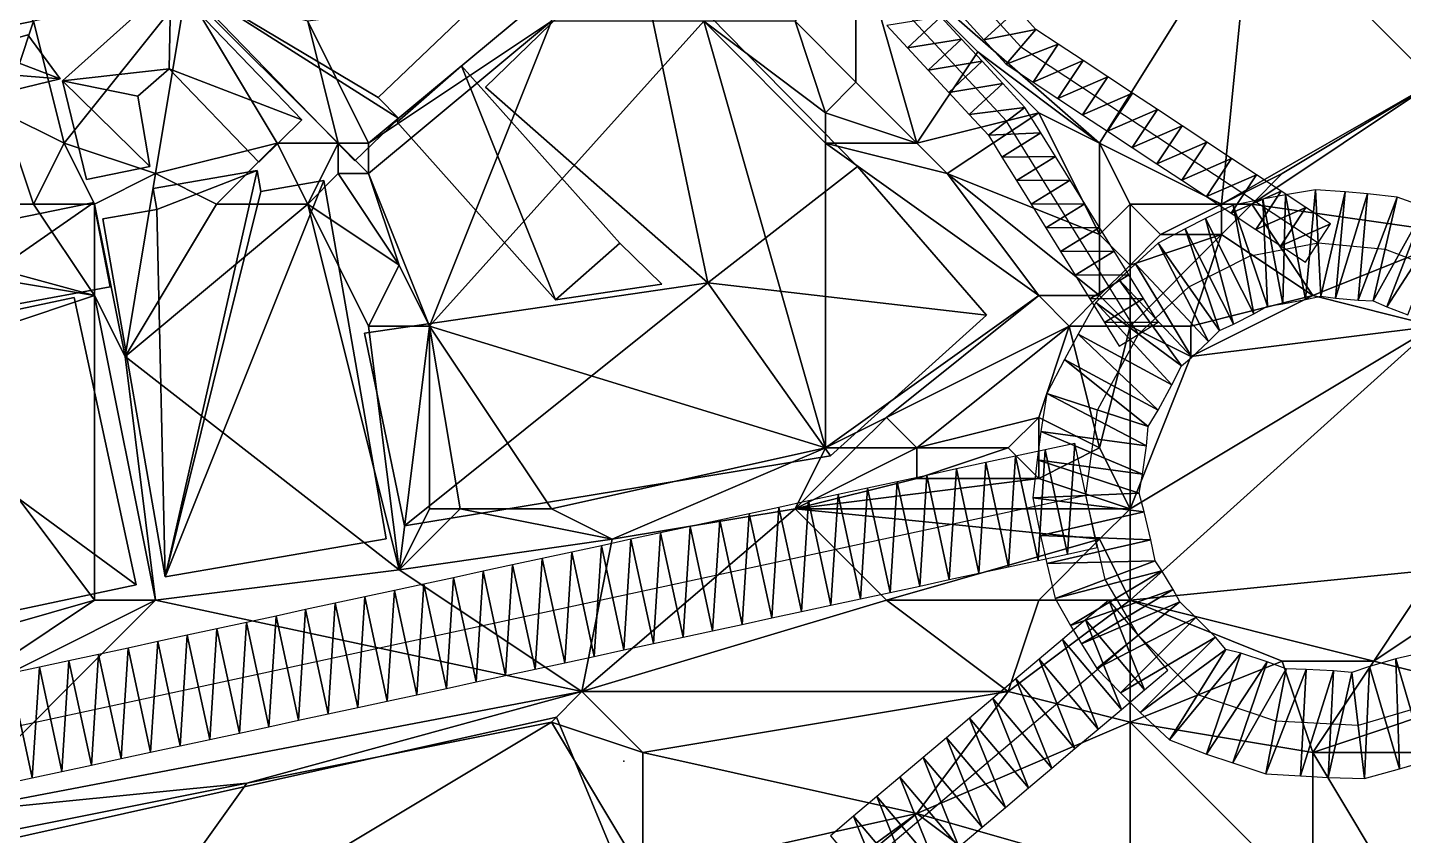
# Model space of a CAD drawing. Header units: metres. Extents: x -1103 to 901, y -902 to 905.
# Drawn here: x -434.4 to -344, y 268.6 to 321.6 of the extents above; entities that cross this region are included whole.
import ezdxf

# ---------------------------------------------------------------- set-up
doc = ezdxf.new("R2010")
doc.units = ezdxf.units.M
for name, color, linetype in [('OSM_BUILDING_FOOTPRINTS', 7, 'CONTINUOUS'), ('OSM_BUILDING_ROOFS', 1, 'CONTINUOUS'), ('OSM_BUILDING_WALLS', 8, 'CONTINUOUS'), ('OSM_ROAD_AXES', 2, 'CONTINUOUS'), ('OSM_ROAD_SURFACE', 9, 'CONTINUOUS'), ('OSM_TERRAIN', 3, 'CONTINUOUS'), ('OSM_TREES', 3, 'CONTINUOUS')]:
    doc.layers.add(name, color=color, linetype=linetype)

msp = doc.modelspace()

# ---------------------------------------------------------------- linework, layer by layer
at = {"layer": 'OSM_BUILDING_FOOTPRINTS'}
for points in [[(-412.903, 312.846, 12.032), (-424.543, 324.856, 12.032), (-418.121, 331.005, 12.032), (-416.739, 329.567, 12.032), (-406.592, 339.277, 12.032), (-397.682, 330.087, 12.032), (-411.367, 317.004, 12.032), (-410.018, 315.611, 12.032), (-412.903, 312.846, 12.032)], [(-404.336, 317.668, 11.541), (-394.443, 327.278, 11.541), (-379.908, 312.47, 11.541), (-371.429, 302.717, 11.541), (-381.665, 293.471, 11.541), (-409.642, 288.892, 11.541), (-412.273, 301.522, 11.541), (-389.734, 304.829, 11.541), (-404.336, 317.668, 11.541)], [(-430.523, 311.607, 11.101), (-432.115, 318.099, 11.101), (-424.985, 324.491, 11.101), (-416.385, 315.534, 11.101), (-419.215, 312.758, 11.101), (-425.095, 318.873, 11.101), (-427.162, 317.082, 11.101), (-426.367, 312.459, 11.101), (-430.523, 311.607, 11.101)], [(-432.258, 318.221, 10.608), (-434.392, 321.118, 10.608), (-437.498, 320.211, 10.608), (-442.306, 319.039, 10.608), (-441.554, 315.965, 10.608), (-432.258, 318.221, 10.608)], [(-410.129, 315.368, 12.522), (-405.906, 319.084, 12.522), (-395.515, 307.427, 12.522), (-392.752, 304.74, 12.522), (-399.738, 303.712, 12.522), (-410.129, 315.368, 12.522)], [(-410.858, 288.041, 10.736), (-425.36, 285.541, 10.736), (-429.462, 309.042, 10.736), (-425.913, 309.65, 10.736), (-426.145, 311.021, 10.736), (-419.325, 312.205, 10.736), (-419.082, 310.833, 10.736), (-414.948, 311.541, 10.736), (-410.858, 288.041, 10.736)], [(-442.251, 307.604, 10.586), (-430.059, 310.115, 10.586), (-428.986, 304.574, 10.586), (-441.289, 302.285, 10.586), (-442.251, 307.604, 10.586)], [(-431.341, 303.877, 10.245), (-427.273, 285.022, 10.245), (-444.086, 281.438, 10.245), (-448.153, 300.294, 10.245), (-431.341, 303.877, 10.245)], [(-399.66, 276.318, 11.461), (-395.139, 265.425, 11.461), (-402.833, 260.051, 11.461), (-403.595, 260.891, 11.461), (-403.186, 261.289, 11.461), (-403.85, 262.285, 11.461), (-405.342, 261.212, 11.461), (-403.684, 258.989, 11.461), (-427.527, 239.293, 11.461), (-435.01, 248.228, 11.461), (-425.957, 255.749, 11.461), (-423.802, 253.625, 11.461), (-421.613, 255.472, 11.461), (-422.586, 256.567, 11.461), (-413.898, 263.545, 11.461), (-412.836, 262.716, 11.461), (-411.057, 264.751, 11.461), (-417.877, 263.291, 11.461), (-417.777, 261.743, 11.461), (-430.511, 259.199, 11.461), (-430.953, 260.847, 11.461), (-438.735, 258.79, 11.461), (-440.626, 267.206, 11.461), (-399.66, 276.318, 11.461)]]:
    msp.add_polyline3d(points, close=True, dxfattribs=at)
at = {"layer": 'OSM_BUILDING_ROOFS'}
for points in [[(-424.543, 324.856, 20.432), (-411.367, 317.004, 20.432), (-397.682, 330.087, 20.432)], [(-394.443, 327.278, 19.941), (-404.336, 317.668, 19.941), (-389.734, 304.829, 19.941)], [(-389.734, 304.829, 19.941), (-379.908, 312.47, 19.941), (-394.443, 327.278, 19.941)], [(-425.095, 318.873, 16.301), (-424.985, 324.491, 16.301), (-432.115, 318.099, 16.301)], [(-425.095, 318.873, 16.301), (-416.385, 315.534, 16.301), (-424.985, 324.491, 16.301)], [(-424.543, 324.856, 20.432), (-412.903, 312.846, 20.432), (-410.018, 315.611, 20.432)], [(-424.543, 324.856, 20.432), (-410.018, 315.611, 20.432), (-411.367, 317.004, 20.432)], [(-432.258, 318.221, 15.808), (-434.392, 321.118, 15.808), (-437.498, 320.211, 15.808)], [(-432.258, 318.221, 15.808), (-437.498, 320.211, 15.808), (-442.306, 319.039, 15.808)], [(-442.306, 319.039, 15.808), (-441.554, 315.965, 15.808), (-432.258, 318.221, 15.808)], [(-405.906, 319.084, 22.522), (-410.129, 315.368, 22.522), (-399.738, 303.712, 22.522)], [(-399.738, 303.712, 22.522), (-395.515, 307.427, 22.522), (-405.906, 319.084, 22.522)], [(-432.115, 318.099, 16.301), (-427.162, 317.082, 16.301), (-425.095, 318.873, 16.301)], [(-432.115, 318.099, 16.301), (-430.523, 311.607, 16.301), (-426.367, 312.459, 16.301)], [(-432.115, 318.099, 16.301), (-426.367, 312.459, 16.301), (-427.162, 317.082, 16.301)], [(-425.095, 318.873, 16.301), (-419.215, 312.758, 16.301), (-416.385, 315.534, 16.301)], [(-419.325, 312.205, 19.136), (-426.145, 311.021, 19.136), (-425.913, 309.65, 19.136)], [(-425.913, 309.65, 19.136), (-425.36, 285.541, 19.136), (-419.325, 312.205, 19.136)], [(-425.36, 285.541, 19.136), (-419.082, 310.833, 19.136), (-419.325, 312.205, 19.136)], [(-389.734, 304.829, 19.941), (-371.429, 302.717, 19.941), (-379.908, 312.47, 19.941)], [(-425.36, 285.541, 19.136), (-410.858, 288.041, 19.136), (-414.948, 311.541, 19.136)], [(-425.36, 285.541, 19.136), (-414.948, 311.541, 19.136), (-419.082, 310.833, 19.136)], [(-430.059, 310.115, 15.786), (-442.251, 307.604, 15.786), (-441.289, 302.285, 15.786)], [(-430.059, 310.115, 15.786), (-441.289, 302.285, 15.786), (-428.986, 304.574, 15.786)], [(-425.913, 309.65, 19.136), (-429.462, 309.042, 19.136), (-425.36, 285.541, 19.136)], [(-399.738, 303.712, 22.522), (-392.752, 304.74, 22.522), (-395.515, 307.427, 22.522)], [(-389.734, 304.829, 19.941), (-412.273, 301.522, 19.941), (-409.642, 288.892, 19.941)], [(-389.734, 304.829, 19.941), (-409.642, 288.892, 19.941), (-381.665, 293.471, 19.941)], [(-389.734, 304.829, 19.941), (-381.665, 293.471, 19.941), (-371.429, 302.717, 19.941)], [(-427.273, 285.022, 18.645), (-431.341, 303.877, 18.645), (-448.153, 300.294, 18.645)], [(-427.273, 285.022, 18.645), (-448.153, 300.294, 18.645), (-444.086, 281.438, 18.645)], [(-395.139, 265.425, 26.261), (-399.66, 276.318, 26.261), (-440.626, 267.206, 26.261)]]:
    msp.add_3dface(points, dxfattribs=at)
at = {"layer": 'OSM_BUILDING_WALLS'}
for points in [[(-411.367, 317.004, 12.032), (-397.682, 330.087, 12.032), (-397.682, 330.087, 20.432)], [(-411.367, 317.004, 12.032), (-397.682, 330.087, 20.432), (-411.367, 317.004, 20.432)], [(-394.443, 327.278, 11.541), (-404.336, 317.668, 11.541), (-404.336, 317.668, 19.941)], [(-394.443, 327.278, 11.541), (-404.336, 317.668, 19.941), (-394.443, 327.278, 19.941)], [(-379.908, 312.47, 11.541), (-394.443, 327.278, 11.541), (-394.443, 327.278, 19.941)], [(-379.908, 312.47, 11.541), (-394.443, 327.278, 19.941), (-379.908, 312.47, 19.941)], [(-424.985, 324.491, 11.101), (-432.115, 318.099, 11.101), (-432.115, 318.099, 16.301)], [(-424.985, 324.491, 11.101), (-432.115, 318.099, 16.301), (-424.985, 324.491, 16.301)], [(-416.385, 315.534, 11.101), (-424.985, 324.491, 11.101), (-424.985, 324.491, 16.301)], [(-416.385, 315.534, 11.101), (-424.985, 324.491, 16.301), (-416.385, 315.534, 16.301)], [(-424.543, 324.856, 12.032), (-412.903, 312.846, 12.032), (-412.903, 312.846, 20.432)], [(-424.543, 324.856, 12.032), (-412.903, 312.846, 20.432), (-424.543, 324.856, 20.432)], [(-434.392, 321.118, 10.608), (-437.498, 320.211, 10.608), (-437.498, 320.211, 15.808)], [(-434.392, 321.118, 10.608), (-437.498, 320.211, 15.808), (-434.392, 321.118, 15.808)], [(-432.258, 318.221, 10.608), (-434.392, 321.118, 10.608), (-434.392, 321.118, 15.808)], [(-432.258, 318.221, 10.608), (-434.392, 321.118, 15.808), (-432.258, 318.221, 15.808)], [(-405.906, 319.084, 12.522), (-410.129, 315.368, 12.522), (-410.129, 315.368, 22.522)], [(-405.906, 319.084, 12.522), (-410.129, 315.368, 22.522), (-405.906, 319.084, 22.522)], [(-395.515, 307.427, 12.522), (-405.906, 319.084, 12.522), (-405.906, 319.084, 22.522)], [(-395.515, 307.427, 12.522), (-405.906, 319.084, 22.522), (-395.515, 307.427, 22.522)], [(-441.554, 315.965, 10.608), (-432.258, 318.221, 10.608), (-432.258, 318.221, 15.808)], [(-441.554, 315.965, 10.608), (-432.258, 318.221, 15.808), (-441.554, 315.965, 15.808)], [(-432.115, 318.099, 11.101), (-430.523, 311.607, 11.101), (-430.523, 311.607, 16.301)], [(-432.115, 318.099, 11.101), (-430.523, 311.607, 16.301), (-432.115, 318.099, 16.301)], [(-427.162, 317.082, 11.101), (-425.095, 318.873, 11.101), (-425.095, 318.873, 16.301)], [(-427.162, 317.082, 11.101), (-425.095, 318.873, 16.301), (-427.162, 317.082, 16.301)], [(-425.095, 318.873, 11.101), (-419.215, 312.758, 11.101), (-419.215, 312.758, 16.301)], [(-425.095, 318.873, 11.101), (-419.215, 312.758, 16.301), (-425.095, 318.873, 16.301)], [(-404.336, 317.668, 11.541), (-389.734, 304.829, 11.541), (-389.734, 304.829, 19.941)], [(-404.336, 317.668, 11.541), (-389.734, 304.829, 19.941), (-404.336, 317.668, 19.941)], [(-426.367, 312.459, 11.101), (-427.162, 317.082, 11.101), (-427.162, 317.082, 16.301)], [(-426.367, 312.459, 11.101), (-427.162, 317.082, 16.301), (-426.367, 312.459, 16.301)], [(-410.018, 315.611, 12.032), (-411.367, 317.004, 12.032), (-411.367, 317.004, 20.432)], [(-410.018, 315.611, 12.032), (-411.367, 317.004, 20.432), (-410.018, 315.611, 20.432)], [(-419.215, 312.758, 11.101), (-416.385, 315.534, 11.101), (-416.385, 315.534, 16.301)], [(-419.215, 312.758, 11.101), (-416.385, 315.534, 16.301), (-419.215, 312.758, 16.301)], [(-412.903, 312.846, 12.032), (-410.018, 315.611, 12.032), (-410.018, 315.611, 20.432)], [(-412.903, 312.846, 12.032), (-410.018, 315.611, 20.432), (-412.903, 312.846, 20.432)], [(-410.129, 315.368, 12.522), (-399.738, 303.712, 12.522), (-399.738, 303.712, 22.522)], [(-410.129, 315.368, 12.522), (-399.738, 303.712, 22.522), (-410.129, 315.368, 22.522)], [(-430.523, 311.607, 11.101), (-426.367, 312.459, 11.101), (-426.367, 312.459, 16.301)], [(-430.523, 311.607, 11.101), (-426.367, 312.459, 16.301), (-430.523, 311.607, 16.301)], [(-419.325, 312.205, 10.736), (-426.145, 311.021, 10.736), (-426.145, 311.021, 19.136)], [(-419.325, 312.205, 10.736), (-426.145, 311.021, 19.136), (-419.325, 312.205, 19.136)], [(-419.082, 310.833, 10.736), (-419.325, 312.205, 10.736), (-419.325, 312.205, 19.136)], [(-419.082, 310.833, 10.736), (-419.325, 312.205, 19.136), (-419.082, 310.833, 19.136)], [(-371.429, 302.717, 11.541), (-379.908, 312.47, 11.541), (-379.908, 312.47, 19.941)], [(-371.429, 302.717, 11.541), (-379.908, 312.47, 19.941), (-371.429, 302.717, 19.941)], [(-426.145, 311.021, 10.736), (-425.913, 309.65, 10.736), (-425.913, 309.65, 19.136)], [(-426.145, 311.021, 10.736), (-425.913, 309.65, 19.136), (-426.145, 311.021, 19.136)], [(-414.948, 311.541, 10.736), (-419.082, 310.833, 10.736), (-419.082, 310.833, 19.136)], [(-414.948, 311.541, 10.736), (-419.082, 310.833, 19.136), (-414.948, 311.541, 19.136)], [(-410.858, 288.041, 10.736), (-414.948, 311.541, 10.736), (-414.948, 311.541, 19.136)], [(-410.858, 288.041, 10.736), (-414.948, 311.541, 19.136), (-410.858, 288.041, 19.136)], [(-430.059, 310.115, 10.586), (-442.251, 307.604, 10.586), (-442.251, 307.604, 15.786)], [(-430.059, 310.115, 10.586), (-442.251, 307.604, 15.786), (-430.059, 310.115, 15.786)], [(-428.986, 304.574, 10.586), (-430.059, 310.115, 10.586), (-430.059, 310.115, 15.786)], [(-428.986, 304.574, 10.586), (-430.059, 310.115, 15.786), (-428.986, 304.574, 15.786)], [(-425.913, 309.65, 10.736), (-429.462, 309.042, 10.736), (-429.462, 309.042, 19.136)], [(-425.913, 309.65, 10.736), (-429.462, 309.042, 19.136), (-425.913, 309.65, 19.136)], [(-429.462, 309.042, 10.736), (-425.36, 285.541, 10.736), (-425.36, 285.541, 19.136)], [(-429.462, 309.042, 10.736), (-425.36, 285.541, 19.136), (-429.462, 309.042, 19.136)], [(-392.752, 304.74, 12.522), (-395.515, 307.427, 12.522), (-395.515, 307.427, 22.522)], [(-392.752, 304.74, 12.522), (-395.515, 307.427, 22.522), (-392.752, 304.74, 22.522)], [(-441.289, 302.285, 10.586), (-428.986, 304.574, 10.586), (-428.986, 304.574, 15.786)], [(-441.289, 302.285, 10.586), (-428.986, 304.574, 15.786), (-441.289, 302.285, 15.786)], [(-389.734, 304.829, 11.541), (-412.273, 301.522, 11.541), (-412.273, 301.522, 19.941)], [(-389.734, 304.829, 11.541), (-412.273, 301.522, 19.941), (-389.734, 304.829, 19.941)], [(-399.738, 303.712, 12.522), (-392.752, 304.74, 12.522), (-392.752, 304.74, 22.522)], [(-399.738, 303.712, 12.522), (-392.752, 304.74, 22.522), (-399.738, 303.712, 22.522)], [(-431.341, 303.877, 10.245), (-448.153, 300.294, 10.245), (-448.153, 300.294, 18.645)], [(-431.341, 303.877, 10.245), (-448.153, 300.294, 18.645), (-431.341, 303.877, 18.645)], [(-427.273, 285.022, 10.245), (-431.341, 303.877, 10.245), (-431.341, 303.877, 18.645)], [(-427.273, 285.022, 10.245), (-431.341, 303.877, 18.645), (-427.273, 285.022, 18.645)], [(-381.665, 293.471, 11.541), (-371.429, 302.717, 11.541), (-371.429, 302.717, 19.941)], [(-381.665, 293.471, 11.541), (-371.429, 302.717, 19.941), (-381.665, 293.471, 19.941)], [(-412.273, 301.522, 11.541), (-409.642, 288.892, 11.541), (-409.642, 288.892, 19.941)], [(-412.273, 301.522, 11.541), (-409.642, 288.892, 19.941), (-412.273, 301.522, 19.941)], [(-409.642, 288.892, 11.541), (-381.665, 293.471, 11.541), (-381.665, 293.471, 19.941)], [(-409.642, 288.892, 11.541), (-381.665, 293.471, 19.941), (-409.642, 288.892, 19.941)], [(-425.36, 285.541, 10.736), (-410.858, 288.041, 10.736), (-410.858, 288.041, 19.136)], [(-425.36, 285.541, 10.736), (-410.858, 288.041, 19.136), (-425.36, 285.541, 19.136)], [(-444.086, 281.438, 10.245), (-427.273, 285.022, 10.245), (-427.273, 285.022, 18.645)], [(-444.086, 281.438, 10.245), (-427.273, 285.022, 18.645), (-444.086, 281.438, 18.645)], [(-399.66, 276.318, 11.461), (-440.626, 267.206, 11.461), (-440.626, 267.206, 26.261)], [(-399.66, 276.318, 11.461), (-440.626, 267.206, 26.261), (-399.66, 276.318, 26.261)], [(-395.139, 265.425, 11.461), (-399.66, 276.318, 11.461), (-399.66, 276.318, 26.261)], [(-395.139, 265.425, 11.461), (-399.66, 276.318, 26.261), (-395.139, 265.425, 26.261)]]:
    msp.add_3dface(points, dxfattribs=at)
at = {"layer": 'OSM_ROAD_AXES'}
for points in [[(-838.648, 834.494, 15.4), (-831.551, 826.731, 15.381), (-825.228, 819.797, 14.907), (-811.068, 804.292, 14.83), (-764.928, 753.786, 13.168), (-675.103, 655.385, 11.211), (-644.461, 622.208, 8.88), (-643.19, 620.439, 8.946), (-597.703, 570.619, 12.345), (-502.252, 466.079, 12.351), (-457.418, 416.977, 14.011), (-369.163, 320.322, 16.335), (-349.653, 307.45, 14.764)], [(-361.437, 301.467, 13.838), (-370.103, 315.434, 15.982), (-462.193, 414.766, 14.188), (-601.052, 564.337, 12.663), (-622.199, 587.24, 10.487), (-643.654, 610.475, 9.174), (-645.611, 612.908, 9.08), (-707.867, 679.725, 14.044), (-807.818, 787.328, 14.131), (-831.396, 812.951, 14.445), (-838.526, 820.648, 14.021)], [(-336.002, 282.169, 13.166), (-341.827, 277.314, 12.417), (-347.022, 275.777, 12.054), (-352.417, 276.053, 11.737), (-357.557, 277.801, 11.546), (-361.459, 281.704, 11.575), (-363.636, 285.354, 12.04), (-364.896, 290.872, 12.638), (-364.134, 296.479, 13.021), (-361.437, 301.467, 13.838), (-358.143, 304.563, 14.227), (-354.108, 306.609, 14.676), (-349.653, 307.45, 14.764), (-345.243, 307.052, 14.733), (-341.131, 305.47, 14.671), (-337.594, 302.816, 14.849), (-334.93, 299.322, 14.577), (-333.183, 294.544, 14.455), (-333.039, 289.468, 14.207), (-334.52, 284.613, 13.312), (-336.002, 282.169, 13.166)], [(-364.896, 290.872, 12.638), (-475.622, 266.951, 12.36), (-533.776, 253.425, 11.018)], [(-361.459, 281.704, 11.575), (-475.743, 185.059, 13.242), (-568.428, 108.563, 15.081), (-658.459, 30.519, 14.781), (-712.633, -16.991, 17.947), (-735.857, -37.053, 19.852), (-738.543, -38.988, 20.274), (-740.676, -40.835, 20.932), (-812.988, -100.179, 24.888), (-836.908, -123.458, 22.18), (-868.952, -154.745, 17.428), (-897.758, -186.208, 15.969), (-899.913, -187.933, 15.965)]]:
    msp.add_polyline3d(points, dxfattribs=at)
at = {"layer": 'OSM_ROAD_SURFACE'}
for points in [[(-372.945, 322.24, 16.475), (-371.608, 320.775, 16.404), (-369.393, 322.798, 16.507)], [(-371.608, 320.775, 16.404), (-368.188, 321.462, 16.443), (-369.393, 322.798, 16.507)], [(-374.42, 322.297, 16.447), (-377.974, 321.718, 16.408), (-376.62, 320.258, 16.33)], [(-373.066, 320.836, 16.37), (-374.42, 322.297, 16.447), (-376.62, 320.258, 16.33)], [(-373.066, 320.836, 16.37), (-376.62, 320.258, 16.33), (-375.266, 318.797, 16.252)], [(-371.711, 319.376, 16.285), (-373.066, 320.836, 16.37), (-375.266, 318.797, 16.252)], [(-371.608, 320.775, 16.404), (-370.139, 319.183, 16.32), (-368.188, 321.462, 16.443)], [(-370.139, 319.183, 16.32), (-366.711, 320.502, 16.398), (-368.188, 321.462, 16.443)], [(-370.139, 319.183, 16.32), (-368.364, 317.998, 16.271), (-366.711, 320.502, 16.398)], [(-368.364, 317.998, 16.271), (-365.086, 319.429, 16.347), (-366.711, 320.502, 16.398)], [(-371.711, 319.376, 16.285), (-375.266, 318.797, 16.252), (-373.911, 317.336, 16.175)], [(-370.357, 317.915, 16.186), (-371.711, 319.376, 16.285), (-373.911, 317.336, 16.175)], [(-368.364, 317.998, 16.271), (-366.738, 316.925, 16.22), (-365.086, 319.429, 16.347)], [(-366.738, 316.925, 16.22), (-363.46, 318.356, 16.296), (-365.086, 319.429, 16.347)], [(-366.738, 316.925, 16.22), (-365.112, 315.852, 16.17), (-363.46, 318.356, 16.296)], [(-365.112, 315.852, 16.17), (-361.834, 317.284, 16.241), (-363.46, 318.356, 16.296)], [(-370.357, 317.915, 16.186), (-373.911, 317.336, 16.175), (-372.557, 315.875, 16.077)], [(-368.914, 316.349, 16.08), (-370.357, 317.915, 16.186), (-372.557, 315.875, 16.077)], [(-365.112, 315.852, 16.17), (-363.486, 314.78, 16.118), (-361.834, 317.284, 16.241)], [(-363.486, 314.78, 16.118), (-360.208, 316.211, 16.098), (-361.834, 317.284, 16.241)], [(-368.914, 316.349, 16.08), (-372.557, 315.875, 16.077), (-371.292, 314.52, 15.978)], [(-367.865, 314.673, 15.908), (-368.914, 316.349, 16.08), (-371.292, 314.52, 15.978)], [(-363.486, 314.78, 16.118), (-361.86, 313.707, 15.976), (-360.208, 316.211, 16.098)], [(-361.86, 313.707, 15.976), (-358.582, 315.138, 15.956), (-360.208, 316.211, 16.098)], [(-367.865, 314.673, 15.908), (-371.292, 314.52, 15.978), (-370.414, 313.092, 15.824)], [(-366.902, 313.121, 15.714), (-367.865, 314.673, 15.908), (-370.414, 313.092, 15.824)], [(-361.86, 313.707, 15.976), (-360.234, 312.634, 15.833), (-358.582, 315.138, 15.956)], [(-360.234, 312.634, 15.833), (-356.956, 314.065, 15.814), (-358.582, 315.138, 15.956)], [(-360.234, 312.634, 15.833), (-358.609, 311.561, 15.691), (-356.956, 314.065, 15.814)], [(-358.609, 311.561, 15.691), (-355.331, 312.993, 15.674), (-356.956, 314.065, 15.814)], [(-366.902, 313.121, 15.714), (-370.414, 313.092, 15.824), (-369.452, 311.54, 15.63)], [(-365.939, 311.569, 15.519), (-366.902, 313.121, 15.714), (-369.452, 311.54, 15.63)], [(-358.609, 311.561, 15.691), (-356.983, 310.489, 15.549), (-355.331, 312.993, 15.674)], [(-356.983, 310.489, 15.549), (-353.705, 311.92, 15.542), (-355.331, 312.993, 15.674)], [(-356.983, 310.489, 15.549), (-355.357, 309.416, 15.03), (-353.705, 311.92, 15.542)], [(-355.357, 309.416, 15.03), (-352.079, 310.847, 14.905), (-353.705, 311.92, 15.542)], [(-365.939, 311.569, 15.519), (-369.452, 311.54, 15.63), (-368.489, 309.988, 15.436)], [(-364.977, 310.017, 15.329), (-365.939, 311.569, 15.519), (-368.489, 309.988, 15.436)], [(-355.357, 309.416, 15.03), (-353.731, 308.343, 14.79), (-352.079, 310.847, 14.905)], [(-353.731, 308.343, 14.79), (-350.453, 309.775, 14.82), (-352.079, 310.847, 14.905)], [(-350.489, 303.73, 14.821), (-349.828, 310.946, 14.929), (-351.787, 310.609, 14.886)], [(-350.489, 303.73, 14.821), (-349.479, 303.954, 14.851), (-349.828, 310.946, 14.929)], [(-349.479, 303.954, 14.851), (-347.868, 310.803, 14.929), (-349.828, 310.946, 14.929)], [(-364.977, 310.017, 15.329), (-368.489, 309.988, 15.436), (-367.526, 308.436, 15.265)], [(-364.014, 308.466, 15.158), (-364.977, 310.017, 15.329), (-367.526, 308.436, 15.265)], [(-352.981, 303.296, 14.57), (-353.272, 310.329, 14.851), (-355.235, 309.923, 15.192)], [(-351.974, 303.45, 14.671), (-351.787, 310.609, 14.886), (-353.272, 310.329, 14.851)], [(-352.981, 303.296, 14.57), (-351.974, 303.45, 14.671), (-353.272, 310.329, 14.851)], [(-351.974, 303.45, 14.671), (-350.489, 303.73, 14.821), (-351.787, 310.609, 14.886)], [(-349.479, 303.954, 14.851), (-348.498, 303.831, 14.832), (-347.868, 310.803, 14.929)], [(-348.498, 303.831, 14.832), (-346.398, 310.67, 14.926), (-347.868, 310.803, 14.929)], [(-348.498, 303.831, 14.832), (-347.028, 303.699, 14.805), (-346.398, 310.67, 14.926)], [(-347.028, 303.699, 14.805), (-344.451, 310.461, 14.92), (-346.398, 310.67, 14.926)], [(-347.028, 303.699, 14.805), (-346.035, 303.643, 14.787), (-344.451, 310.461, 14.92)], [(-346.035, 303.643, 14.787), (-342.616, 309.791, 14.872), (-344.451, 310.461, 14.92)], [(-355.215, 302.124, 14.401), (-357.036, 309.049, 15.089), (-358.381, 308.367, 14.809)], [(-353.87, 302.806, 14.501), (-355.235, 309.923, 15.192), (-357.036, 309.049, 15.089)], [(-355.215, 302.124, 14.401), (-353.87, 302.806, 14.501), (-357.036, 309.049, 15.089)], [(-353.87, 302.806, 14.501), (-352.981, 303.296, 14.57), (-355.235, 309.923, 15.192)], [(-353.731, 308.343, 14.79), (-352.105, 307.271, 14.836), (-350.453, 309.775, 14.82)], [(-352.105, 307.271, 14.836), (-348.827, 308.702, 14.791), (-350.453, 309.775, 14.82)], [(-346.035, 303.643, 14.787), (-345.128, 303.258, 14.766), (-342.616, 309.791, 14.872)], [(-345.128, 303.258, 14.766), (-341.245, 309.264, 14.834), (-342.616, 309.791, 14.872)], [(-345.128, 303.258, 14.766), (-343.758, 302.731, 14.736), (-341.245, 309.264, 14.834)], [(-364.014, 308.466, 15.158), (-367.526, 308.436, 15.265), (-366.563, 306.884, 15.1)], [(-363.051, 306.914, 14.76), (-364.014, 308.466, 15.158), (-366.563, 306.884, 15.1)], [(-356.132, 301.698, 14.329), (-358.381, 308.367, 14.809), (-360.153, 307.428, 14.591)], [(-356.132, 301.698, 14.329), (-355.215, 302.124, 14.401), (-358.381, 308.367, 14.809)], [(-352.105, 307.271, 14.836), (-350.479, 306.198, 14.836), (-348.827, 308.702, 14.791)], [(-356.843, 300.981, 14.311), (-360.153, 307.428, 14.591), (-361.638, 306.081, 14.436)], [(-356.843, 300.981, 14.311), (-356.132, 301.698, 14.329), (-360.153, 307.428, 14.591)], [(-363.051, 306.914, 14.76), (-366.563, 306.884, 15.1), (-365.6, 305.332, 14.934)], [(-362.088, 305.362, 14.362), (-363.051, 306.914, 14.76), (-365.6, 305.332, 14.934)], [(-357.941, 299.949, 14.255), (-361.638, 306.081, 14.436), (-362.736, 305.049, 14.518)], [(-357.941, 299.949, 14.255), (-356.843, 300.981, 14.311), (-361.638, 306.081, 14.436)], [(-362.088, 305.362, 14.362), (-365.6, 305.332, 14.934), (-364.637, 303.78, 14.655)], [(-361.125, 303.81, 14.109), (-362.088, 305.362, 14.362), (-364.637, 303.78, 14.655)], [(-358.625, 299.383, 14.109), (-362.736, 305.049, 14.518), (-364.249, 303.551, 14.576)], [(-358.625, 299.383, 14.109), (-357.941, 299.949, 14.255), (-362.736, 305.049, 14.518)], [(-361.125, 303.81, 14.109), (-364.637, 303.78, 14.655), (-363.674, 302.228, 13.999)], [(-360.162, 302.258, 13.976), (-361.125, 303.81, 14.109), (-363.674, 302.228, 13.999)], [(-359.257, 298.14, 13.892), (-364.249, 303.551, 14.576), (-365.414, 301.469, 13.871)], [(-359.257, 298.14, 13.892), (-358.625, 299.383, 14.109), (-364.249, 303.551, 14.576)], [(-360.162, 302.258, 13.976), (-363.674, 302.228, 13.999), (-362.711, 300.676, 13.673)], [(-360.156, 296.477, 13.595), (-365.414, 301.469, 13.871), (-366.313, 299.807, 13.684)], [(-360.156, 296.477, 13.595), (-359.257, 298.14, 13.892), (-365.414, 301.469, 13.871)], [(-360.807, 295.393, 13.392), (-366.313, 299.807, 13.684), (-367.461, 297.566, 13.457)], [(-360.807, 295.393, 13.392), (-360.156, 296.477, 13.595), (-366.313, 299.807, 13.684)], [(-360.92, 294.139, 13.253), (-367.461, 297.566, 13.457), (-367.856, 295.082, 13.131)], [(-360.92, 294.139, 13.253), (-360.807, 295.393, 13.392), (-367.461, 297.566, 13.457)], [(-361.174, 292.27, 13.033), (-367.856, 295.082, 13.131), (-368.11, 293.213, 12.852)], [(-361.174, 292.27, 13.033), (-360.92, 294.139, 13.253), (-367.856, 295.082, 13.131)], [(-367.578, 293.874, 12.931), (-369.521, 293.454, 12.738), (-368.042, 286.612, 12.651)], [(-367.578, 293.874, 12.931), (-368.042, 286.612, 12.651), (-366.1, 287.032, 12.625)], [(-365.635, 294.293, 12.851), (-367.578, 293.874, 12.931), (-366.1, 287.032, 12.625)], [(-365.635, 294.293, 12.851), (-366.1, 287.032, 12.625), (-364.157, 287.451, 12.584)], [(-371.463, 293.034, 12.725), (-373.406, 292.615, 12.713), (-371.927, 285.773, 12.698)], [(-371.463, 293.034, 12.725), (-371.927, 285.773, 12.698), (-369.985, 286.192, 12.677)], [(-369.521, 293.454, 12.738), (-371.463, 293.034, 12.725), (-369.985, 286.192, 12.677)], [(-369.521, 293.454, 12.738), (-369.985, 286.192, 12.677), (-368.042, 286.612, 12.651)], [(-361.4, 291.029, 12.851), (-368.11, 293.213, 12.852), (-368.393, 290.716, 12.715)], [(-361.4, 291.029, 12.851), (-361.174, 292.27, 13.033), (-368.11, 293.213, 12.852)], [(-375.348, 292.195, 12.701), (-377.291, 291.775, 12.736), (-375.813, 284.933, 12.706)], [(-375.348, 292.195, 12.701), (-375.813, 284.933, 12.706), (-373.87, 285.353, 12.702)], [(-373.406, 292.615, 12.713), (-375.348, 292.195, 12.701), (-373.87, 285.353, 12.702)], [(-373.406, 292.615, 12.713), (-373.87, 285.353, 12.702), (-371.927, 285.773, 12.698)], [(-379.233, 291.356, 12.783), (-381.176, 290.936, 12.83), (-379.698, 284.094, 12.753)], [(-379.233, 291.356, 12.783), (-379.698, 284.094, 12.753), (-377.755, 284.514, 12.711)], [(-377.291, 291.775, 12.736), (-379.233, 291.356, 12.783), (-377.755, 284.514, 12.711)], [(-377.291, 291.775, 12.736), (-377.755, 284.514, 12.711), (-375.813, 284.933, 12.706)], [(-361.064, 289.812, 12.653), (-361.4, 291.029, 12.851), (-368.393, 290.716, 12.715)], [(-385.061, 290.097, 13.017), (-387.003, 289.677, 13.05), (-385.525, 282.835, 12.935)], [(-385.061, 290.097, 13.017), (-385.525, 282.835, 12.935), (-383.583, 283.255, 12.874)], [(-383.118, 290.516, 12.909), (-385.061, 290.097, 13.017), (-383.583, 283.255, 12.874)], [(-383.118, 290.516, 12.909), (-383.583, 283.255, 12.874), (-381.64, 283.674, 12.814)], [(-381.176, 290.936, 12.83), (-383.118, 290.516, 12.909), (-381.64, 283.674, 12.814)], [(-381.176, 290.936, 12.83), (-381.64, 283.674, 12.814), (-379.698, 284.094, 12.753)], [(-361.064, 289.812, 12.653), (-368.393, 290.716, 12.715), (-367.888, 288.254, 12.715)], [(-388.946, 289.257, 13.083), (-390.889, 288.838, 13.122), (-389.41, 281.996, 13.056)], [(-388.946, 289.257, 13.083), (-389.41, 281.996, 13.056), (-387.468, 282.415, 12.995)], [(-387.003, 289.677, 13.05), (-388.946, 289.257, 13.083), (-387.468, 282.415, 12.995)], [(-387.003, 289.677, 13.05), (-387.468, 282.415, 12.995), (-385.525, 282.835, 12.935)], [(-360.644, 287.973, 12.336), (-361.064, 289.812, 12.653), (-367.888, 288.254, 12.715)], [(-392.831, 288.418, 13.202), (-394.774, 287.998, 13.282), (-393.296, 281.156, 13.177)], [(-392.831, 288.418, 13.202), (-393.296, 281.156, 13.177), (-391.353, 281.576, 13.116)], [(-390.889, 288.838, 13.122), (-392.831, 288.418, 13.202), (-391.353, 281.576, 13.116)], [(-390.889, 288.838, 13.122), (-391.353, 281.576, 13.116), (-389.41, 281.996, 13.056)], [(-360.644, 287.973, 12.336), (-367.888, 288.254, 12.715), (-367.468, 286.414, 12.586)], [(-396.716, 287.579, 13.333), (-398.659, 287.159, 13.33), (-397.181, 280.317, 13.323)], [(-396.716, 287.579, 13.333), (-397.181, 280.317, 13.323), (-395.238, 280.737, 13.243)], [(-394.774, 287.998, 13.282), (-396.716, 287.579, 13.333), (-395.238, 280.737, 13.243)], [(-394.774, 287.998, 13.282), (-395.238, 280.737, 13.243), (-393.296, 281.156, 13.177)], [(-360.359, 286.583, 12.096), (-360.644, 287.973, 12.336), (-367.468, 286.414, 12.586)], [(-400.601, 286.739, 13.327), (-402.544, 286.32, 13.324), (-401.066, 279.477, 13.321)], [(-400.601, 286.739, 13.327), (-401.066, 279.477, 13.321), (-399.123, 279.897, 13.335)], [(-398.659, 287.159, 13.33), (-400.601, 286.739, 13.327), (-399.123, 279.897, 13.335)], [(-398.659, 287.159, 13.33), (-399.123, 279.897, 13.335), (-397.181, 280.317, 13.323)], [(-360.359, 286.583, 12.096), (-367.468, 286.414, 12.586), (-366.913, 284.125, 12.117)], [(-359.905, 285.931, 11.983), (-360.359, 286.583, 12.096), (-366.913, 284.125, 12.117)], [(-404.486, 285.9, 13.32), (-406.429, 285.48, 13.317), (-404.951, 278.638, 13.265)], [(-404.486, 285.9, 13.32), (-404.951, 278.638, 13.265), (-403.008, 279.058, 13.283)], [(-402.544, 286.32, 13.324), (-404.486, 285.9, 13.32), (-403.008, 279.058, 13.283)], [(-402.544, 286.32, 13.324), (-403.008, 279.058, 13.283), (-401.066, 279.477, 13.321)], [(-359.905, 285.931, 11.983), (-366.913, 284.125, 12.117), (-365.916, 282.344, 11.806)], [(-359.179, 284.714, 11.907), (-359.905, 285.931, 11.983), (-365.916, 282.344, 11.806)], [(-410.314, 284.641, 13.278), (-412.257, 284.221, 13.24), (-410.778, 277.379, 13.211)], [(-410.314, 284.641, 13.278), (-410.778, 277.379, 13.211), (-408.836, 277.799, 13.229)], [(-408.372, 285.061, 13.314), (-410.314, 284.641, 13.278), (-408.836, 277.799, 13.229)], [(-408.372, 285.061, 13.314), (-408.836, 277.799, 13.229), (-406.893, 278.218, 13.247)], [(-406.429, 285.48, 13.317), (-408.372, 285.061, 13.314), (-406.893, 278.218, 13.247)], [(-406.429, 285.48, 13.317), (-406.893, 278.218, 13.247), (-404.951, 278.638, 13.265)], [(-359.179, 284.714, 11.907), (-365.916, 282.344, 11.806), (-365.19, 281.128, 11.647)], [(-358.732, 283.899, 11.841), (-359.179, 284.714, 11.907), (-365.19, 281.128, 11.647)], [(-414.199, 283.802, 13.202), (-416.142, 283.382, 13.163), (-414.664, 276.54, 13.176)], [(-414.199, 283.802, 13.202), (-414.664, 276.54, 13.176), (-412.721, 276.959, 13.193)], [(-412.257, 284.221, 13.24), (-414.199, 283.802, 13.202), (-412.721, 276.959, 13.193)], [(-412.257, 284.221, 13.24), (-412.721, 276.959, 13.193), (-410.778, 277.379, 13.211)], [(-358.732, 283.899, 11.841), (-365.19, 281.128, 11.647), (-364.185, 279.51, 11.611)], [(-363.396, 283.995, 11.779), (-364.919, 282.707, 11.761), (-361.045, 278.125, 11.573)], [(-357.682, 282.878, 11.766), (-358.732, 283.899, 11.841), (-364.185, 279.51, 11.611)], [(-363.396, 283.995, 11.779), (-361.045, 278.125, 11.573), (-359.521, 279.414, 11.605)], [(-418.084, 282.962, 13.125), (-420.027, 282.543, 13.091), (-418.549, 275.7, 13.14)], [(-418.084, 282.962, 13.125), (-418.549, 275.7, 13.14), (-416.606, 276.12, 13.158)], [(-416.142, 283.382, 13.163), (-418.084, 282.962, 13.125), (-416.606, 276.12, 13.158)], [(-416.142, 283.382, 13.163), (-416.606, 276.12, 13.158), (-414.664, 276.54, 13.176)], [(-357.682, 282.878, 11.766), (-364.185, 279.51, 11.611), (-362.633, 277.929, 11.569)], [(-356.382, 281.576, 11.664), (-357.682, 282.878, 11.766), (-362.633, 277.929, 11.569)], [(-421.969, 282.123, 13.073), (-423.912, 281.703, 13.055), (-422.434, 274.861, 13.104)], [(-421.969, 282.123, 13.073), (-422.434, 274.861, 13.104), (-420.491, 275.281, 13.122)], [(-420.027, 282.543, 13.091), (-421.969, 282.123, 13.073), (-420.491, 275.281, 13.122)], [(-420.027, 282.543, 13.091), (-420.491, 275.281, 13.122), (-418.549, 275.7, 13.14)], [(-364.919, 282.707, 11.761), (-366.443, 281.418, 11.743), (-362.569, 276.837, 11.552)], [(-364.919, 282.707, 11.761), (-362.569, 276.837, 11.552), (-361.045, 278.125, 11.573)], [(-425.855, 281.284, 13.037), (-427.797, 280.864, 13.02), (-426.319, 274.022, 13.069)], [(-425.855, 281.284, 13.037), (-426.319, 274.022, 13.069), (-424.376, 274.441, 13.086)], [(-423.912, 281.703, 13.055), (-425.855, 281.284, 13.037), (-424.376, 274.441, 13.086)], [(-423.912, 281.703, 13.055), (-424.376, 274.441, 13.086), (-422.434, 274.861, 13.104)], [(-366.443, 281.418, 11.743), (-367.967, 280.129, 11.725), (-364.093, 275.548, 11.588)], [(-366.443, 281.418, 11.743), (-364.093, 275.548, 11.588), (-362.569, 276.837, 11.552)], [(-356.382, 281.576, 11.664), (-362.633, 277.929, 11.569), (-361.333, 276.628, 11.547)], [(-355.702, 280.769, 11.657), (-356.382, 281.576, 11.664), (-361.333, 276.628, 11.547)], [(-429.74, 280.444, 13.001), (-431.682, 280.024, 12.979), (-430.204, 273.182, 13.033)], [(-429.74, 280.444, 13.001), (-430.204, 273.182, 13.033), (-428.261, 273.602, 13.051)], [(-427.797, 280.864, 13.02), (-429.74, 280.444, 13.001), (-428.261, 273.602, 13.051)], [(-427.797, 280.864, 13.02), (-428.261, 273.602, 13.051), (-426.319, 274.022, 13.069)], [(-367.967, 280.129, 11.725), (-369.491, 278.841, 11.707), (-365.617, 274.259, 11.655)], [(-367.967, 280.129, 11.725), (-365.617, 274.259, 11.655), (-364.093, 275.548, 11.588)], [(-355.702, 280.769, 11.657), (-361.333, 276.628, 11.547), (-359.411, 274.833, 11.612)], [(-354.717, 280.532, 11.661), (-355.702, 280.769, 11.657), (-359.411, 274.833, 11.612)], [(-354.717, 280.532, 11.661), (-359.411, 274.833, 11.612), (-356.97, 273.905, 11.688)], [(-353.003, 279.95, 11.666), (-354.717, 280.532, 11.661), (-356.97, 273.905, 11.688)], [(-344.552, 280.158, 12.229), (-346.284, 279.646, 12.077), (-344.297, 272.933, 12.14)], [(-343.493, 280.392, 12.335), (-344.552, 280.158, 12.229), (-342.566, 273.446, 12.222)], [(-344.552, 280.158, 12.229), (-344.297, 272.933, 12.14), (-342.566, 273.446, 12.222)], [(-433.625, 279.605, 12.957), (-435.567, 279.185, 12.935), (-434.089, 272.343, 12.997)], [(-433.625, 279.605, 12.957), (-434.089, 272.343, 12.997), (-432.147, 272.763, 13.015)], [(-431.682, 280.024, 12.979), (-433.625, 279.605, 12.957), (-432.147, 272.763, 13.015)], [(-431.682, 280.024, 12.979), (-432.147, 272.763, 13.015), (-430.204, 273.182, 13.033)], [(-353.003, 279.95, 11.666), (-356.97, 273.905, 11.688), (-355.256, 273.322, 11.742)], [(-351.756, 279.491, 11.7), (-353.003, 279.95, 11.666), (-355.256, 273.322, 11.742)], [(-351.756, 279.491, 11.7), (-355.256, 273.322, 11.742), (-353.077, 272.616, 11.81)], [(-350.439, 279.457, 11.792), (-351.756, 279.491, 11.7), (-353.077, 272.616, 11.81)], [(-350.439, 279.457, 11.792), (-353.077, 272.616, 11.81), (-350.798, 272.466, 11.884)], [(-348.641, 279.365, 11.918), (-350.439, 279.457, 11.792), (-350.798, 272.466, 11.884)], [(-348.641, 279.365, 11.918), (-350.798, 272.466, 11.884), (-348.999, 272.374, 11.93)], [(-347.436, 279.252, 12.004), (-348.641, 279.365, 11.918), (-348.999, 272.374, 11.93)], [(-347.436, 279.252, 12.004), (-348.999, 272.374, 11.93), (-346.608, 272.302, 12.031)], [(-346.284, 279.646, 12.077), (-347.436, 279.252, 12.004), (-346.608, 272.302, 12.031)], [(-346.284, 279.646, 12.077), (-346.608, 272.302, 12.031), (-344.297, 272.933, 12.14)], [(-435.567, 279.185, 12.935), (-436.032, 271.923, 12.979), (-434.089, 272.343, 12.997)], [(-369.491, 278.841, 11.707), (-371.015, 277.552, 11.706), (-367.14, 272.971, 11.725)], [(-369.491, 278.841, 11.707), (-367.14, 272.971, 11.725), (-365.617, 274.259, 11.655)], [(-371.015, 277.552, 11.706), (-372.538, 276.264, 11.788), (-368.664, 271.682, 11.795)], [(-371.015, 277.552, 11.706), (-368.664, 271.682, 11.795), (-367.14, 272.971, 11.725)], [(-372.538, 276.264, 11.788), (-374.062, 274.975, 11.87), (-370.188, 270.394, 11.864)], [(-372.538, 276.264, 11.788), (-370.188, 270.394, 11.864), (-368.664, 271.682, 11.795)], [(-374.062, 274.975, 11.87), (-375.586, 273.686, 11.952), (-371.712, 269.105, 11.934)], [(-374.062, 274.975, 11.87), (-371.712, 269.105, 11.934), (-370.188, 270.394, 11.864)], [(-375.586, 273.686, 11.952), (-377.11, 272.398, 12.034), (-373.235, 267.816, 12.018)], [(-375.586, 273.686, 11.952), (-373.235, 267.816, 12.018), (-371.712, 269.105, 11.934)], [(-377.11, 272.398, 12.034), (-378.634, 271.109, 12.116), (-374.759, 266.528, 12.169)], [(-377.11, 272.398, 12.034), (-374.759, 266.528, 12.169), (-373.235, 267.816, 12.018)], [(-378.634, 271.109, 12.116), (-380.157, 269.821, 12.283), (-376.283, 265.239, 12.319)], [(-378.634, 271.109, 12.116), (-376.283, 265.239, 12.319), (-374.759, 266.528, 12.169)], [(-380.157, 269.821, 12.283), (-381.681, 268.532, 12.479), (-377.807, 263.951, 12.47)], [(-380.157, 269.821, 12.283), (-377.807, 263.951, 12.47), (-376.283, 265.239, 12.319)]]:
    msp.add_3dface(points, dxfattribs=at)
at = {"layer": 'OSM_TERRAIN'}
for points in [[(-444, 320, 13.175), (-434, 322, 13.374), (-444, 334, 13.238)], [(-364, 314, 16.029), (-354, 330, 16.836), (-380, 328, 16.7)], [(-356, 310, 15.425), (-354, 330, 16.836), (-364, 314, 16.029)], [(-356, 310, 15.425), (-342, 318, 15.561), (-354, 330, 16.836)], [(-342, 318, 15.561), (-342, 322, 16.579), (-354, 330, 16.836)], [(-380, 318, 16.114), (-380, 328, 16.7), (-384, 322, 16.213)], [(-376, 314, 15.936), (-372, 320, 16.276), (-380, 328, 16.7)], [(-380, 318, 16.114), (-376, 314, 15.936), (-380, 328, 16.7)], [(-372, 320, 16.276), (-364, 314, 16.029), (-380, 328, 16.7)], [(-432, 314, 13.711), (-424, 324, 13.972), (-434, 322, 13.374)], [(-426, 312, 13.789), (-424, 324, 13.972), (-432, 314, 13.711)], [(-426, 312, 13.789), (-418, 314, 13.875), (-424, 324, 13.972)], [(-418, 314, 13.875), (-414, 314, 14.226), (-424, 324, 13.972)], [(-414, 314, 14.226), (-416, 322, 14.962), (-424, 324, 13.972)], [(-412, 314, 14.892), (-400, 324, 15.046), (-416, 322, 14.962)], [(-412, 314, 14.892), (-400, 322, 14.55), (-400, 324, 15.046)], [(-436, 316, 12.541), (-434, 322, 13.374), (-444, 320, 13.175)], [(-436, 316, 12.541), (-432, 314, 13.711), (-434, 322, 13.374)], [(-414, 314, 14.226), (-412, 314, 14.892), (-416, 322, 14.962)], [(-412, 312, 14.356), (-408, 302, 14.523), (-400, 322, 14.55)], [(-412, 312, 14.356), (-400, 322, 14.55), (-412, 314, 14.892)], [(-382, 294, 14.523), (-390, 322, 14.523), (-408, 302, 14.523)], [(-408, 302, 14.523), (-390, 322, 14.523), (-400, 322, 14.55)], [(-390, 322, 14.523), (-382, 294, 14.523), (-382, 314, 14.523)], [(-382, 314, 14.523), (-382, 316, 14.884), (-390, 322, 14.523)], [(-390, 322, 14.523), (-382, 316, 14.884), (-384, 322, 16.213)], [(-382, 316, 14.884), (-380, 318, 16.114), (-384, 322, 16.213)], [(-368, 316, 16.002), (-372, 320, 16.276), (-376, 314, 15.936)], [(-368, 316, 16.002), (-364, 314, 16.029), (-372, 320, 16.276)], [(-376, 314, 15.936), (-380, 318, 16.114), (-382, 316, 14.884)], [(-352, 312, 15.327), (-342, 318, 15.561), (-356, 310, 15.425)], [(-340, 308, 14.679), (-342, 318, 15.561), (-354, 310, 14.767)], [(-354, 310, 14.767), (-342, 318, 15.561), (-352, 312, 15.327)], [(-452, 310, 12.473), (-434, 310, 12.642), (-436, 316, 12.541)], [(-434, 310, 12.642), (-432, 314, 13.711), (-436, 316, 12.541)], [(-382, 314, 14.523), (-376, 314, 15.936), (-382, 316, 14.884)], [(-374, 312, 15.776), (-368, 316, 16.002), (-376, 314, 15.936)], [(-374, 312, 15.776), (-364, 308, 15.032), (-368, 316, 16.002)], [(-364, 308, 15.032), (-364, 314, 16.029), (-368, 316, 16.002)], [(-434, 310, 12.642), (-430, 310, 12.651), (-432, 314, 13.711)], [(-430, 310, 12.651), (-426, 312, 13.789), (-432, 314, 13.711)], [(-422, 310, 13.242), (-418, 314, 13.875), (-426, 312, 13.789)], [(-422, 310, 13.242), (-416, 310, 13.229), (-418, 314, 13.875)], [(-416, 310, 13.229), (-414, 314, 14.226), (-418, 314, 13.875)], [(-416, 310, 13.229), (-414, 312, 13.608), (-414, 314, 14.226)], [(-414, 312, 13.608), (-412, 312, 14.356), (-414, 314, 14.226)], [(-412, 312, 14.356), (-412, 314, 14.892), (-414, 314, 14.226)], [(-368, 304, 14.537), (-382, 314, 14.523), (-382, 294, 14.523)], [(-368, 304, 14.537), (-374, 312, 15.776), (-382, 314, 14.523)], [(-382, 314, 14.523), (-374, 312, 15.776), (-376, 314, 15.936)], [(-362, 310, 15.403), (-364, 314, 16.029), (-364, 308, 15.032)], [(-362, 310, 15.403), (-356, 310, 15.425), (-364, 314, 16.029)], [(-428, 300, 13.212), (-426, 312, 13.789), (-430, 310, 12.651)], [(-428, 300, 13.212), (-422, 310, 13.242), (-426, 312, 13.789)], [(-416, 310, 13.229), (-410, 306, 13.987), (-414, 312, 13.608)], [(-410, 306, 13.987), (-412, 312, 14.356), (-414, 312, 13.608)], [(-410, 306, 13.987), (-408, 302, 14.523), (-412, 312, 14.356)], [(-368, 304, 14.537), (-364, 304, 14.71), (-374, 312, 15.776)], [(-374, 312, 15.776), (-364, 304, 14.71), (-364, 308, 15.032)], [(-354, 310, 14.767), (-352, 312, 15.327), (-356, 310, 15.425)], [(-442, 306, 12.639), (-430, 304, 12.678), (-452, 310, 12.473)], [(-430, 304, 12.678), (-434, 310, 12.642), (-452, 310, 12.473)], [(-430, 304, 12.678), (-430, 310, 12.651), (-434, 310, 12.642)], [(-428, 300, 13.212), (-430, 310, 12.651), (-430, 304, 12.678)], [(-410, 286, 13.26), (-416, 310, 13.229), (-428, 300, 13.212)], [(-428, 300, 13.212), (-416, 310, 13.229), (-422, 310, 13.242)], [(-410, 286, 13.26), (-412, 302, 13.61), (-416, 310, 13.229)], [(-412, 302, 13.61), (-410, 306, 13.987), (-416, 310, 13.229)], [(-364, 308, 15.032), (-362, 306, 14.376), (-362, 310, 15.403)], [(-362, 306, 14.376), (-360, 308, 14.603), (-362, 310, 15.403)], [(-360, 308, 14.603), (-356, 310, 15.425), (-362, 310, 15.403)], [(-360, 308, 14.603), (-356, 308, 14.627), (-356, 310, 15.425)], [(-356, 308, 14.627), (-350, 304, 14.81), (-354, 310, 14.767)], [(-356, 308, 14.627), (-354, 310, 14.767), (-356, 310, 15.425)], [(-350, 304, 14.81), (-340, 308, 14.679), (-354, 310, 14.767)], [(-364, 304, 14.71), (-362, 306, 14.376), (-364, 308, 15.032)], [(-362, 302, 13.805), (-358, 302, 14.022), (-356, 308, 14.627)], [(-362, 302, 13.805), (-356, 308, 14.627), (-362, 306, 14.376)], [(-362, 306, 14.376), (-356, 308, 14.627), (-360, 308, 14.603)], [(-358, 302, 14.022), (-350, 304, 14.81), (-356, 308, 14.627)], [(-342, 302, 14.647), (-340, 308, 14.679), (-350, 304, 14.81)], [(-442, 300, 12.48), (-430, 304, 12.678), (-442, 306, 12.639)], [(-408, 302, 14.523), (-410, 306, 13.987), (-412, 302, 13.61)], [(-364, 304, 14.71), (-362, 302, 13.805), (-362, 306, 14.376)], [(-442, 300, 12.48), (-430, 284, 12.514), (-430, 304, 12.678)], [(-430, 284, 12.514), (-426, 284, 12.973), (-430, 304, 12.678)], [(-430, 304, 12.678), (-426, 284, 12.973), (-428, 300, 13.212)], [(-378, 296, 14.347), (-368, 304, 14.537), (-382, 294, 14.523)], [(-378, 296, 14.347), (-366, 302, 13.919), (-368, 304, 14.537)], [(-366, 302, 13.919), (-364, 304, 14.71), (-368, 304, 14.537)], [(-366, 302, 13.919), (-362, 302, 13.805), (-364, 304, 14.71)], [(-358, 300, 14.213), (-342, 302, 14.647), (-350, 304, 14.81)], [(-358, 302, 14.022), (-358, 300, 14.213), (-350, 304, 14.81)], [(-410, 286, 13.26), (-408, 302, 14.523), (-412, 302, 13.61)], [(-410, 286, 13.26), (-408, 290, 14.248), (-408, 302, 14.523)], [(-408, 290, 14.248), (-406, 290, 14.523), (-408, 302, 14.523)], [(-406, 290, 14.523), (-400, 290, 14.427), (-408, 302, 14.523)], [(-400, 290, 14.427), (-382, 294, 14.523), (-408, 302, 14.523)], [(-376, 294, 13.019), (-366, 302, 13.919), (-378, 296, 14.347)], [(-376, 294, 13.019), (-368, 296, 13.228), (-366, 302, 13.919)], [(-368, 296, 13.228), (-364, 294, 12.638), (-366, 302, 13.919)], [(-364, 294, 12.638), (-362, 302, 13.805), (-366, 302, 13.919)], [(-364, 294, 12.638), (-362, 290, 12.638), (-362, 302, 13.805)], [(-362, 284, 11.606), (-342, 286, 13.082), (-342, 302, 14.647)], [(-362, 284, 11.606), (-342, 302, 14.647), (-362, 290, 12.638)], [(-362, 290, 12.638), (-342, 302, 14.647), (-358, 300, 14.213)], [(-362, 290, 12.638), (-358, 300, 14.213), (-362, 302, 13.805)], [(-358, 300, 14.213), (-358, 302, 14.022), (-362, 302, 13.805)], [(-444, 280, 12.413), (-430, 284, 12.514), (-442, 300, 12.48)], [(-426, 284, 12.973), (-410, 286, 13.26), (-428, 300, 13.212)], [(-382, 294, 14.523), (-380, 294, 14.13), (-378, 296, 14.347)], [(-380, 294, 14.13), (-376, 294, 13.019), (-378, 296, 14.347)], [(-370, 294, 12.708), (-368, 296, 13.228), (-376, 294, 13.019)], [(-370, 294, 12.708), (-368, 292, 12.633), (-368, 296, 13.228)], [(-368, 292, 12.633), (-364, 294, 12.638), (-368, 296, 13.228)], [(-400, 290, 14.427), (-396, 288, 13.284), (-382, 294, 14.523)], [(-396, 288, 13.284), (-384, 290, 12.787), (-382, 294, 14.523)], [(-384, 290, 12.787), (-380, 294, 14.13), (-382, 294, 14.523)], [(-384, 290, 12.787), (-376, 292, 12.645), (-376, 294, 13.019)], [(-384, 290, 12.787), (-376, 294, 13.019), (-380, 294, 14.13)], [(-376, 292, 12.645), (-368, 292, 12.633), (-370, 294, 12.708)], [(-376, 292, 12.645), (-370, 294, 12.708), (-376, 294, 13.019)], [(-362, 290, 12.638), (-364, 294, 12.638), (-368, 292, 12.633)], [(-384, 290, 12.787), (-368, 292, 12.633), (-376, 292, 12.645)], [(-384, 290, 12.787), (-362, 290, 12.638), (-368, 292, 12.633)], [(-410, 286, 13.26), (-396, 288, 13.284), (-406, 290, 14.523)], [(-406, 290, 14.523), (-408, 290, 14.248), (-410, 286, 13.26)], [(-396, 288, 13.284), (-400, 290, 14.427), (-406, 290, 14.523)], [(-398, 278, 13.289), (-378, 284, 12.654), (-384, 290, 12.787)], [(-398, 278, 13.289), (-384, 290, 12.787), (-396, 288, 13.284)], [(-378, 284, 12.654), (-364, 288, 12.638), (-384, 290, 12.787)], [(-364, 288, 12.638), (-362, 290, 12.638), (-384, 290, 12.787)], [(-362, 284, 11.606), (-362, 290, 12.638), (-364, 288, 12.638)], [(-398, 278, 13.289), (-396, 288, 13.284), (-410, 286, 13.26)], [(-368, 284, 12.136), (-364, 288, 12.638), (-378, 284, 12.654)], [(-368, 284, 12.136), (-362, 284, 11.606), (-364, 288, 12.638)], [(-426, 284, 12.973), (-398, 278, 13.289), (-410, 286, 13.26)], [(-362, 284, 11.606), (-346, 280, 12.041), (-342, 286, 13.082)], [(-346, 280, 12.041), (-340, 284, 12.745), (-342, 286, 13.082)], [(-444, 280, 12.413), (-442, 276, 12.825), (-430, 284, 12.514)], [(-442, 276, 12.825), (-440, 270, 12.898), (-426, 284, 12.973)], [(-442, 276, 12.825), (-426, 284, 12.973), (-430, 284, 12.514)], [(-440, 270, 12.898), (-398, 278, 13.289), (-426, 284, 12.973)], [(-398, 278, 13.289), (-370, 278, 11.602), (-378, 284, 12.654)], [(-370, 278, 11.602), (-368, 284, 12.136), (-378, 284, 12.654)], [(-370, 278, 11.602), (-362, 276, 11.482), (-362, 284, 11.606)], [(-370, 278, 11.602), (-362, 284, 11.606), (-368, 284, 12.136)], [(-362, 276, 11.482), (-352, 280, 11.624), (-362, 284, 11.606)], [(-352, 280, 11.624), (-346, 280, 12.041), (-362, 284, 11.606)], [(-338, 278, 12.695), (-340, 284, 12.745), (-346, 280, 12.041)], [(-350, 274, 11.866), (-352, 280, 11.624), (-362, 276, 11.482)], [(-350, 274, 11.866), (-346, 280, 12.041), (-352, 280, 11.624)], [(-350, 274, 11.866), (-338, 278, 12.695), (-346, 280, 12.041)], [(-440, 270, 12.898), (-420, 272, 13.57), (-398, 278, 13.289)], [(-420, 272, 13.57), (-400, 276, 13.591), (-398, 278, 13.289)], [(-400, 276, 13.591), (-394, 274, 12.852), (-398, 278, 13.289)], [(-394, 274, 12.852), (-370, 278, 11.602), (-398, 278, 13.289)], [(-394, 274, 12.852), (-376, 270, 11.932), (-370, 278, 11.602)], [(-376, 270, 11.932), (-362, 276, 11.482), (-370, 278, 11.602)], [(-350, 274, 11.866), (-338, 274, 12.375), (-338, 278, 12.695)], [(-394, 266, 13.49), (-400, 276, 13.591), (-430, 258, 13.51)], [(-430, 258, 13.51), (-400, 276, 13.591), (-420, 272, 13.57)], [(-400, 276, 13.591), (-394, 266, 13.49), (-394, 274, 12.852)], [(-376, 270, 11.932), (-362, 266, 11.811), (-362, 276, 11.482)], [(-362, 266, 11.811), (-350, 264, 11.826), (-362, 276, 11.482)], [(-350, 264, 11.826), (-350, 274, 11.866), (-362, 276, 11.482)], [(-376, 270, 11.932), (-394, 274, 12.852), (-394, 266, 13.49)], [(-350, 264, 11.826), (-344, 264, 11.949), (-350, 274, 11.866)], [(-344, 264, 11.949), (-338, 274, 12.375), (-350, 274, 11.866)], [(-440, 268, 13.491), (-430, 258, 13.51), (-420, 272, 13.57)], [(-440, 268, 13.491), (-420, 272, 13.57), (-440, 270, 12.898)], [(-398, 254, 14.116), (-376, 270, 11.932), (-394, 266, 13.49)], [(-398, 254, 14.116), (-388, 260, 13.11), (-376, 270, 11.932)], [(-388, 260, 13.11), (-368, 264, 12.013), (-376, 270, 11.932)], [(-368, 264, 12.013), (-362, 266, 11.811), (-376, 270, 11.932)]]:
    msp.add_3dface(points, dxfattribs=at)
at = {"layer": 'OSM_TREES'}
msp.add_point((-395.25, 273.443, 13.084), dxfattribs=at)

doc.saveas('drawing.dxf')
